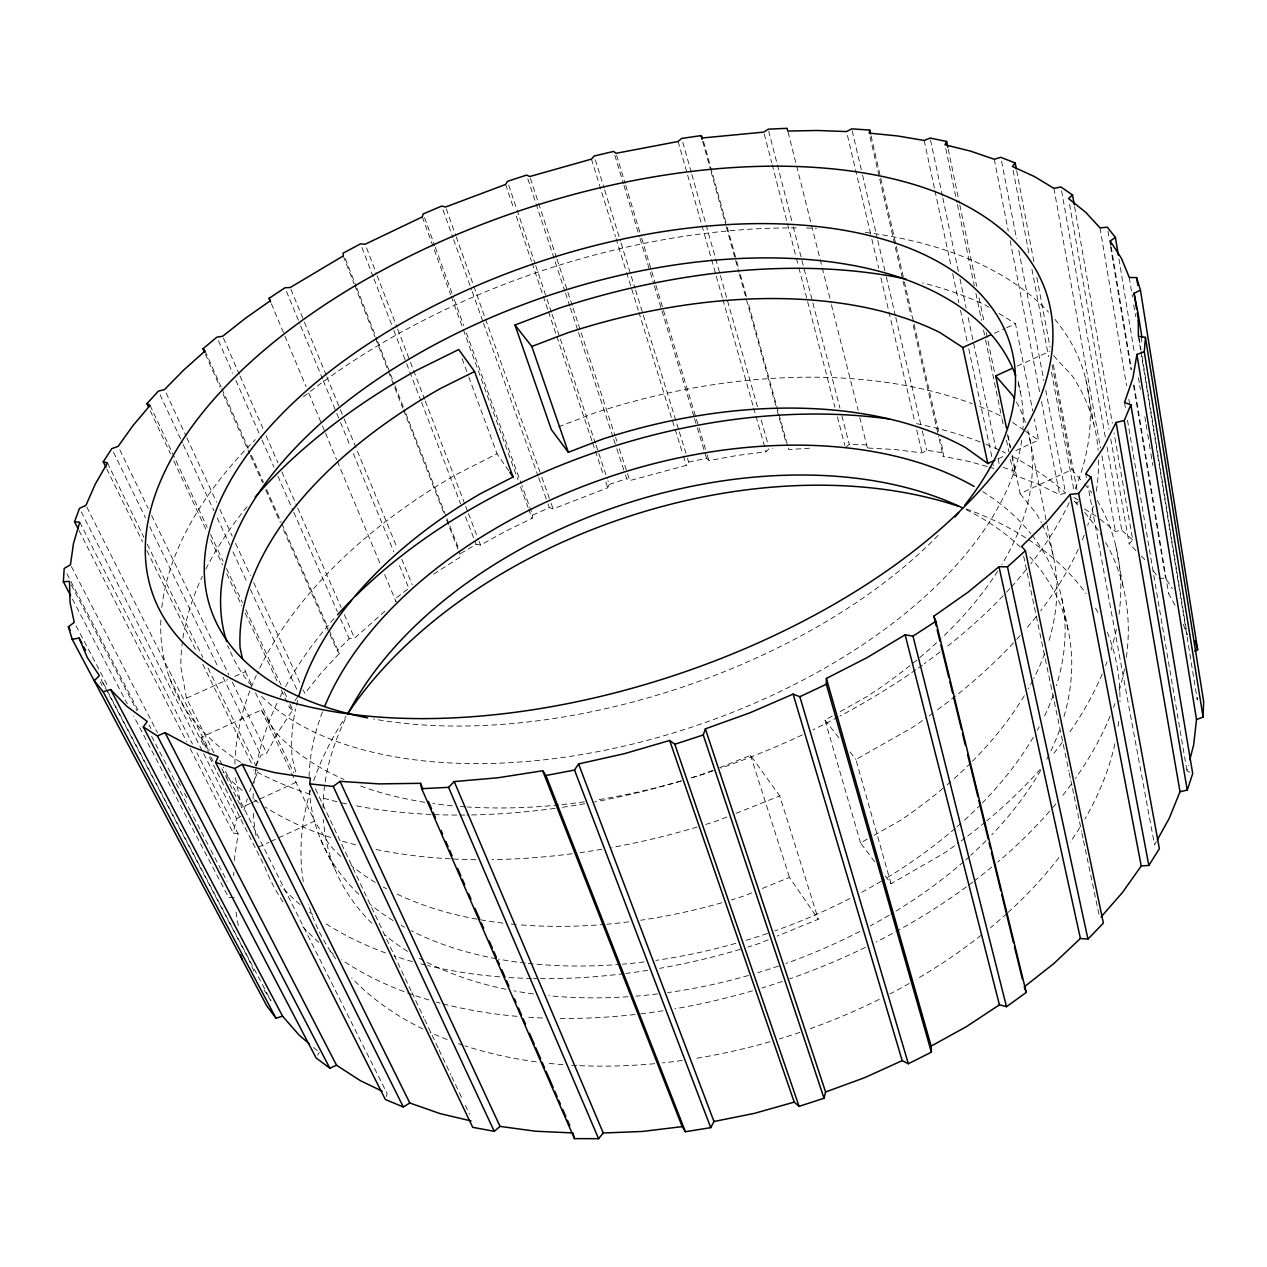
<?xml version="1.0" encoding="UTF-8"?>
<svg xmlns="http://www.w3.org/2000/svg" width="1267" height="1267" viewBox="0 0 1267 1267"><rect width="100%" height="100%" fill="white"/><g stroke="black" fill="none" stroke-linecap="round" stroke-linejoin="round"><path stroke-width="0.75" stroke-dasharray="5 3.75" d="M233.714 875.735L233.825 871.965M234.189 860.61L238.117 833.844L196.955 752.867M987.199 466.557L969.366 461.521L943.155 456.31L943.503 452.905L940.431 439.459M460.602 553.521L476.154 544.335L480.541 545.063L505.802 531.079L532.045 518.409L532.631 515.115L521.83 485.372M238.117 833.844L233.207 832.989L236.549 818.64L203.528 753.422M1189.824 772.189L1186.941 770.827L1188.367 765.284M243.929 810.136L247.255 798.828M386.261 1096.557L387.164 1093.611L223.451 767.264M1045.718 390.141L1065.563 492.958L1059.655 494.7L1037.515 483.883L1013.679 474.903L1015.041 471.308L1011.842 455.882M249.631 791.447L251.088 787.995M251.8 786.253L258.31 770.7L255.617 769.655M532.631 515.115L549.34 507.592L553.125 508.906L607.732 487.795L609.205 484.437L607.954 480.7M255.95 765.664L260.986 755.227L266.735 753.152L278.566 731.344L292.788 710.011L288.591 701.047M1156.375 841.573L1154.538 844.899L1087.894 485.483M317.653 1055.126L319.221 1052.339M1078.201 501.589L1076.57 504.044L1075.461 498.216M625.47 474.982L626.706 478.72L629.81 480.573L686.318 465.401L688.646 462.091L706.558 458.29L708.902 460.618L737.521 455.391L766.092 451.781L769.259 448.581L772.854 448.233M292.788 710.011L289.668 707.889L293.928 702.061M295.005 700.603L298.204 696.216M329.024 629.937L339.413 653.329L321.121 673.03L304.872 693.461L303.225 689.882M1135.929 550.607L1129.182 543.717L1132.73 540.09L1114.026 432.855M339.413 653.329L337.228 650.763L349.249 638.742L354.554 638.156L387.464 608.952M845.327 447.473L849.286 444.479L866.818 444.891L867.452 447.995L895.199 449.563L922.107 452.921L926.795 450.228L943.503 452.905M1174.952 605.262L1168.617 593.558L1171.722 591.277M433.615 574.141L460.919 556.656L458.765 551.161M885.174 875.877L891.034 883.717L943.931 853.309A457.783 277.679 -18.5 0 0 958.723 842.777M891.034 883.717L855.906 759.487L911.274 728.161A475.489 268.176 -18.5 0 0 926.525 717.74M874.61 861.766L860.546 842.935L867.293 839.118M874.04 835.301L901.043 820.018A395.447 239.099 -18.5 0 0 945.055 786.585M860.546 842.935L824.975 720.068L833.448 715.332M840.211 711.547L867.309 696.407A410.635 230.784 -18.5 0 0 940.162 639.423M508.78 470.801L497.012 453.744L456.072 474.571A457.783 277.679 -18.5 0 0 257.138 673.553M236.549 818.64L242.266 815.79M258.531 847.164L269.047 842.286M270.805 841.478L314.612 821.127L329.167 844.329A395.447 239.099 -18.5 0 0 342.217 857.727M1012.111 455.043L1020.109 493.655L1071.945 469.582L1083.111 482.537M250.248 803.436L241.427 807.507L235.029 775.499M252.006 802.613L297.903 781.454M998.301 458.686L1005.301 455.455M1015.801 450.624L1038.544 440.124L1034.315 418.791M209.879 754.958L201.025 737.41L261.35 709.979L275.557 732.168A410.635 230.784 -18.5 0 0 343.99 779.443M1017.243 366.1L1049.551 351.402M213.965 752.851L186.502 698.196L227.522 679.666M234.648 676.451L245.355 671.621L244.135 666.078M994.421 333.237L1004.953 328.47M1006.711 327.678L1015.485 323.719L1032.779 411.031M751.664 892.887L744.473 895.832A395.447 239.099 -18.5 0 1 731.281 899.966M762.449 888.452L789.436 877.398L818.308 919.256L777.162 936.123M768.214 939.797L759.266 943.456A457.783 277.679 -18.5 0 1 747.91 947.051M726.925 816.993L717.819 820.62A475.489 268.176 -18.5 0 1 704.721 824.754M736.032 813.351L779.728 795.914L818.308 919.256M712.513 770.479L703.454 774.074A410.635 230.784 -18.5 0 1 688.377 778.793M719.767 767.596L750.555 755.354L779.728 795.914M558.573 426.836L594.571 412.994A457.783 277.679 -18.5 0 1 972.201 403.698M609.205 484.437L626.706 478.72M1100.168 519.264L1115.451 531.396L1121.802 530.335L1132.73 540.09M809.629 448.185L788.723 449.595L747.752 301.372M1158.941 578.417L1165.529 578.148L1172.308 588.648M234.284 897.511L228.614 897.464L133.653 716.029M988.989 467.048L994.326 468.568L993.502 464.704M1003.084 467.412L1015.041 471.308M1073.973 497.583L1079.009 500.354M989.068 307.311L985.758 305.252A475.489 268.176 -18.5 0 0 922.614 282.874M998.966 313.456L1015.485 323.719M1084.473 508.954L1097.111 516.841M1012.681 422.513L1024.005 430.21M1025.621 431.318L1038.544 440.124M313.503 1047.429L317.795 1051.103M1141.345 556.118L1145.4 560.252M1053.558 355.726L1072.262 375.919A475.489 268.176 -18.5 0 1 1098.109 450.339M1084.346 483.978L1091.774 492.594M1020.109 493.655L1036.754 514.212A395.447 239.099 -18.5 0 1 1041.426 522.828M824.975 720.068L839.245 738.249M849.967 751.901L855.906 759.487M1153.303 570.847L1156.676 575.392M263.995 989.891L270.932 1000.724L101.202 679.144M201.025 737.41L208.659 750.412M101.233 679.967L248.665 959.246L254.144 971.71M100.204 681.979L102.057 685.479M76.068 625.898L108.281 687.031M72.488 599.148L127.27 703.818M66.913 573.729L138.863 711.832M151.612 736.317L167.086 766.028M168.004 767.786L175.289 781.771M176.192 783.513L192.584 814.982M193.503 816.74L209.894 848.209M210.797 849.951L227.189 881.42M71.3 584.895L136.852 710.629M149.094 724.993L150.916 728.493M178.204 781.01L180.943 786.253M184.57 793.253L187.31 798.511M71.38 566.507L157.472 732.627M79.742 522.257L192.489 744.062M79.013 530.556L186.597 741.559M190.177 748.591L233.207 832.989M210.765 756.716L213.426 761.99M169.556 678.019L205.064 748.369M209.498 757.175L264.534 866.2A451.828 280.545 -18.5 0 0 283.935 903.308M81.294 511.884L202.641 751.648M221.931 768.721L239.653 803.975M86.837 507.117L209.403 750.523M219.904 760.216L222.564 765.506M107.457 462.962L143.884 537.24M147.336 544.319L202.831 657.51M208.026 668.121L255.712 765.395M106.745 468.901L142.537 541.753M146.909 550.622L195.783 650.114M202.768 664.336L251.658 763.811M113.507 452.192L145.42 517.76M149.728 526.613L217.861 666.616M223.04 677.243L260.986 755.227M119.874 449.928L148.207 508.447M151.644 515.542L228.947 675.121M232.384 682.216L266.735 753.152M227.569 645.584L229.248 649.068M320.884 839.958L335.264 869.891M245.355 671.621L252.133 685.795M255.522 692.875L293.659 772.601M261.35 709.979L314.612 821.127M315.483 788.866L411.11 990.873M411.965 992.663L423.812 1017.686M424.667 1019.476L438.208 1048.078M439.047 1049.868L450.894 1074.891M451.749 1076.681L458.511 1090.982M459.367 1092.772L461.901 1098.125M465.29 1105.283L469.519 1114.216M150.282 410.809L170.427 453.76M173.785 460.919L206.537 530.715M210.734 539.663L222.485 564.718M226.682 573.666L241.807 605.879M245.165 613.038L277.901 682.834M281.274 689.992L289.668 707.889M150.076 405.377L207.17 527.23M210.528 534.389L223.119 561.281M226.476 568.44L242.425 602.49M245.782 609.649L281.036 684.909M284.394 692.083L287.752 699.257M160.07 394.686L182.448 442.912M183.272 444.701L213.933 510.791M217.243 517.934L229.675 544.731M232.985 551.874L247.065 582.234M250.391 589.377L297.618 691.196M166.183 393.134L185.996 436.038M186.835 437.828L216.546 502.175M219.856 509.334L232.225 536.147M235.535 543.29L250.391 575.471M253.701 582.63L299.931 682.723M205.096 350.959L221.091 386.958M221.883 388.763L248.269 448.154M251.468 455.344L263.457 482.347M266.656 489.553L281.052 521.941M281.844 523.746L328.216 628.131M205.397 354.206L219.856 386.768M223.071 393.989L249.599 453.665M250.407 455.471L262.459 482.6M265.674 489.838L280.15 522.384M283.365 529.606L329.182 632.676M329.99 634.482L337.228 650.763M223.435 338.067L239.225 374.224M240.017 376.03L262.934 428.452M266.086 435.69L277.932 462.803M281.892 471.847L296.89 506.198M297.682 508.004L341.124 607.431M344.291 614.653L354.554 638.156M218.494 340.744L232.764 373.258M235.931 380.48L261.287 438.271M262.079 440.077L273.973 467.175M277.932 476.202L292.994 510.506M293.786 512.311L337.37 611.644M340.538 618.866L349.249 638.742M271.391 303.779L306.06 386.593M308.736 393.071L321.691 424.049M322.452 425.87L324.732 431.334M325.508 433.171L336.579 459.573M337.355 461.41L380.369 564.369M384.661 574.521L396.112 601.888L394.861 598.99L408.861 588.284L398.345 562.786M286.469 291.41L299.994 324.194M300.738 326.015L322.515 378.833M323.259 380.654L336.024 411.617M336.784 413.438L339.778 420.723M340.538 422.545L350.294 446.222M353.303 453.507L393.847 551.858M290.951 289.367L303.684 320.361M304.428 322.182L326.142 375.064M326.886 376.885L339.619 407.879M340.364 409.7L343.373 417.001M344.117 418.823L397.284 548.278M401.766 559.222L412.25 584.736M345.321 258.658L356.122 286.294M356.835 288.147L377.012 339.746M377.74 341.583L394.306 383.964M395.035 385.817L405.123 411.617M405.836 413.454L446.19 516.651M446.918 518.504L449.072 524.031M449.801 525.868L458.448 547.977M343.246 255.918L354 283.428M354.728 285.265L374.81 336.61M375.539 338.447L387.734 369.616M388.446 371.453L402.795 408.117M403.524 409.954L443.703 512.644M446.57 519.977L458.052 549.324M361.934 247.556L373.29 277.045M374.003 278.883L393.15 328.66M393.863 330.497L405.915 361.839M406.628 363.677L420.818 400.546M421.531 402.383L460.555 503.775M465.512 516.683L476.154 544.335M366.559 247.92L376.473 273.751M377.186 275.604L396.999 327.282M397.711 329.119L409.748 360.493M410.46 362.346L424.619 399.263M425.316 401.101L464.957 504.456M465.67 506.309L467.792 511.836M468.505 513.689L478.419 539.52M479.116 541.373L480.541 545.063M462.075 358.672L468.125 375.127M468.79 376.948L497.012 453.744M424.54 217.655L434.676 245.545M435.357 247.398L453.586 297.602M454.267 299.455L463.722 325.492M466.43 332.92L521.149 483.503M422.307 216.91L450.593 294.593M451.258 296.446L462.708 327.9M463.374 329.737L517.902 479.56M520.594 486.956L528.006 507.307M528.672 509.16L532.045 518.409M1183.315 624.33L1187.163 635.036L1141.314 351.735M446.253 208.881L455.55 234.965M456.215 236.834L541.183 475.363M541.848 477.231L550.464 501.463M551.129 503.316L553.125 508.906M442.975 209.815L452.952 237.737M453.602 239.606L471.562 289.842M472.227 291.711L482.87 321.485M483.535 323.354L538.047 475.964M538.713 477.817L547.36 502.017M548.009 503.87L549.34 507.592M508.685 185.125L535.07 263.694M535.703 265.563L546.378 297.365M547.011 299.234L551.414 312.331M552.032 314.2L595.395 443.292M596.013 445.16L607.321 478.831M505.612 184.459L513.816 208.802M516.334 216.293L531.459 261.224M532.092 263.093L547.851 309.908M548.484 311.777L591.974 440.979M592.608 442.848L603.314 474.682M605.832 482.173L607.732 487.795M530.398 178.394L556.34 257.233M556.957 259.101L572.383 306.028M573.001 307.897L614.986 435.531M615.604 437.4L616.839 441.169M619.31 448.676L629.81 480.573M527.816 178.837L564.908 291.299M565.525 293.168L569.849 306.297M570.467 308.166L577.879 330.655M578.496 332.524L613.101 437.495M613.719 439.364L616.205 446.855M616.823 448.74L624.853 473.098M750.555 755.354L789.436 877.398M591.451 159.119L615.461 236.644M616.047 238.529L625.993 270.663M626.579 272.563L638.299 310.367M638.885 312.268L674.598 427.597M675.184 429.481L682.802 454.061M683.388 455.946L686.318 465.401M595.332 159.8L604.09 188.134M604.676 190.018L620.418 241.031M621.004 242.931L634.989 288.274M635.575 290.159L678.732 429.972M679.318 431.857L686.904 456.421M687.474 458.306L688.646 462.091M614.796 155.192L623.396 183.604M623.966 185.505L639.455 236.66M640.025 238.544L649.781 270.758M650.351 272.643L653.788 284.014M654.358 285.899L693.936 416.621M694.506 418.506L696.802 426.092M697.373 427.977L706.558 458.29M616.601 155.192L625.138 183.477M625.708 185.362L641.102 236.264M641.672 238.148L655.34 283.396M655.91 285.281L706.622 453.079M707.192 454.964L708.902 460.618M678.098 141.492L711.025 257.613M711.563 259.513L722.364 297.587M722.903 299.487L753.136 406.105M753.675 408.006L766.092 451.781M682.77 142.221L691.37 172.676M691.893 174.577L757.444 406.723M761.198 420.042L767.644 442.88M703.644 141.761L726.751 225.368M727.274 227.268L736.206 259.577M736.729 261.477L738.297 267.179M740.403 274.781L747.229 299.471M702.678 141.318L710.549 169.778M711.072 171.679L725.769 224.813M726.308 226.714L738.899 272.247M739.421 274.147L776.687 408.893M777.225 410.777L778.793 416.479M779.316 418.379L786.142 443.038M238.259 925.639L235.535 908.835M764.27 134.017L771.682 162.683M772.189 164.599L795.914 256.346M796.405 258.246L798.384 265.896M798.875 267.812L834.953 407.325M837.424 416.891L844.836 445.556M768.705 131.087L792.778 224.718M793.269 226.635L812.432 301.15M812.923 303.066L839.942 408.164M841.906 415.814L849.286 444.479M788.106 132.148L831.089 302.908M831.405 304.793L858.139 410.35M859.755 417.445L867.452 447.995M295.654 772.015L292.075 756.906A395.447 239.099 -18.5 0 1 295.607 708.982M847.449 135.426L871.427 237.404M871.886 239.336L878.68 268.192M880.929 277.821L914.869 422.133M916.674 429.83L922.107 452.921M852.2 130.786L862.083 173.12M862.542 175.052L877.366 238.544M877.809 240.477L885.902 275.113M886.362 277.045L895.341 315.531M895.785 317.447L921.853 429.07M922.297 430.986L926.795 450.228M871.047 135.838L880.28 176.192M880.708 178.109L903.989 279.959M904.416 281.876L913.634 322.23M914.077 324.162L938.673 431.762M870.081 136.963L879.33 177.364M879.773 179.296L902.658 279.326M903.102 281.242L911.021 315.879M913.222 325.492L938.752 437.067M939.195 438.984L943.155 456.31M924.213 140.463L934.523 188.72M934.935 190.636L951.026 265.912M952.673 273.64L958.866 302.575M960.513 310.304L967.101 341.187M968.764 348.9L991.855 456.975M930.532 140.004L942.41 195.989M942.806 197.921L958.359 271.296M959.99 279.009L966.135 307.976M968.178 317.621L995.989 448.914M998.048 458.575L999.267 464.371M1023.657 556.118L1068.873 771.128M1069.285 773.076L1070.504 778.888M1070.916 780.82L1072.135 786.633M1072.547 788.565L1073.767 794.377M1074.163 796.309L1081.495 831.184M1081.907 833.116L1083.127 838.928M1083.538 840.86L1099.012 914.473M1008.104 435.737L1010.512 447.33M948.223 149.173L959.436 203.195M959.832 205.111L976.635 286.136M979.027 297.713L984.237 322.784M986.233 332.429L994.643 372.941M1007.439 434.66L1010.242 448.154M945.784 148.635L957.028 202.688M957.44 204.62L974.307 285.709M975.907 293.421L981.545 320.456M983.54 330.101L985.156 337.83M985.552 339.762L1001.627 416.986M1002.023 418.918L1003.226 424.714M1006.441 440.156L1008.849 451.733M1010.464 459.462L1013.679 474.903M1018.209 381.319L1020.505 392.722M1029.533 437.685L1046.811 523.794M1047.207 525.71L1053.732 558.224M1061.873 598.8L1068.429 631.409M994.278 159.278L1008.263 231.006M1010.147 240.698L1039.621 391.931M1041.506 401.623L1059.655 494.7M1001.563 161.194L1016.53 238.798M1018.779 250.438L1043.85 380.433M1016.688 170.76L1033.92 261.889M1036.849 277.394L1050.042 347.19M1053.352 364.643L1077.172 490.662M1052.117 364.959L1071.945 469.582M1013.141 170.348L1028.994 253.78M1031.94 269.301L1048.538 356.597M1051.483 372.118L1073.988 490.456M1085.724 473.826L1086.453 477.707M186.502 698.196L180.848 666.98A475.489 268.176 -18.5 0 1 182.67 639.978M1053.938 188.371L1100.516 448.059M1101.91 455.819L1115.451 531.396M1085.724 378.912L1093.896 424.287M1115.799 545.887L1123.164 586.795M1061.619 190.858L1105.299 437.21M1107.01 446.918L1121.802 530.335M1069.554 204.351L1109.068 429.291M1110.779 439L1129.182 543.717M1074.606 206.711L1112.331 423.115M1124.526 402.605L1125.84 410.397M1127.487 420.137L1186.941 770.827M1100.041 227.886L1126.553 385.627M1128.834 399.263L1129.499 403.159M1111.175 246.812L1131.51 369.536M1134.092 385.12L1168.617 593.558M1107.976 231.069L1108.942 236.929M1110.557 246.669L1130.94 369.521M1133.522 385.105L1165.529 578.148M1118.967 258.975L1134.298 352.479M1138.447 377.804L1139.397 383.648M1139.73 385.596L1140.363 389.492M1144.83 416.764L1145.796 422.608M1146.112 424.556L1147.395 432.348M1147.712 434.296L1148.995 442.088M1149.312 444.036L1150.579 451.828M1150.911 453.776L1152.827 465.464M1129.293 277.489L1132.46 297.032M1133.727 304.84L1135.612 316.576M1139.096 338.067L1140.997 349.787M1138.399 336.293L1140.601 349.898M1140.918 351.846L1197.283 699.891L1197.093 694.332M1141.298 338.226L1141.931 342.122M1027.743 430.21A410.635 230.784 -18.5 0 1 1001.817 564.512M997.715 571.132A410.635 230.784 -18.5 0 1 941.634 638.045M680.791 781.042A410.635 230.784 -18.5 0 1 596.187 800.047M584.325 801.837A410.635 230.784 -18.5 0 1 560.758 804.735M558.81 804.925A410.635 230.784 -18.5 0 1 467.238 806.968M465.337 806.841A410.635 230.784 -18.5 0 1 459.715 806.43M452.287 805.78A410.635 230.784 -18.5 0 1 432.776 803.5M424.762 802.296A410.635 230.784 -18.5 0 1 358.767 785.397M1016.403 401.956A410.635 230.784 -18.5 0 1 1025.526 422.893M1042.282 524.586A395.447 239.099 -18.5 0 1 1048.015 643.889M1044.689 653.566A395.447 239.099 -18.5 0 1 1033.793 678.463M1032.906 680.173A395.447 239.099 -18.5 0 1 1028.25 688.82M1024.243 695.726A395.447 239.099 -18.5 0 1 971.979 761.736M970.554 763.162A395.447 239.099 -18.5 0 1 952.246 780.345M950.82 781.596A395.447 239.099 -18.5 0 1 946.512 785.334M721.778 902.753A395.447 239.099 -18.5 0 1 640.69 920.238M628.765 921.869A395.447 239.099 -18.5 0 1 607.004 924.213M605.04 924.387A395.447 239.099 -18.5 0 1 518.14 924.672M516.207 924.514A395.447 239.099 -18.5 0 1 510.458 923.96M502.904 923.12A395.447 239.099 -18.5 0 1 395.177 893.203M386.625 888.848A395.447 239.099 -18.5 0 1 383.315 887.058M375.285 882.402A395.447 239.099 -18.5 0 1 351.022 865.377M296.446 705.291A395.447 239.099 -18.5 0 1 298.347 697.864M1097.301 500.481A457.783 277.679 -18.5 0 1 1118.999 614.273M1116.401 629.256A457.783 277.679 -18.5 0 1 1110.937 650.24M1107.025 661.802A457.783 277.679 -18.5 0 1 1105.584 665.65M1102.195 674.076A457.783 277.679 -18.5 0 1 1067.796 734.86M1062.316 742.367A457.783 277.679 -18.5 0 1 1051.737 755.876M1040.286 769.291A457.783 277.679 -18.5 0 1 986.819 820.794M985.314 822.045A457.783 277.679 -18.5 0 1 966.753 836.774M965.153 837.978A457.783 277.679 -18.5 0 1 960.338 841.573M740.292 949.331A457.783 277.679 -18.5 0 1 659.569 968.352M647.754 970.332A457.783 277.679 -18.5 0 1 625.946 973.452M623.966 973.705A457.783 277.679 -18.5 0 1 533.47 978.552M531.459 978.504A457.783 277.679 -18.5 0 1 507.544 977.427M499.721 976.857A457.783 277.679 -18.5 0 1 427.708 965.565M425.775 965.106A457.783 277.679 -18.5 0 1 420.042 963.649M412.519 961.621A457.783 277.679 -18.5 0 1 394.354 956.015M385.627 952.958A457.783 277.679 -18.5 0 1 324.273 922.629M312.775 914.616A457.783 277.679 -18.5 0 1 309.496 912.161M300.057 904.511A457.783 277.679 -18.5 0 1 280.53 885.538M234.902 764.112A457.783 277.679 -18.5 0 1 256.298 675.39M979.597 406.549A457.783 277.679 -18.5 0 1 1000.962 416.004M1032.035 535.244A390.347 241.601 -18.5 0 1 1056.425 685.7M1053.257 695.108A390.347 241.601 -18.5 0 1 1043.549 718.104M1039.162 726.751A390.347 241.601 -18.5 0 1 1037.293 730.22M1033.349 737.156A390.347 241.601 -18.5 0 1 982.289 802.993M980.848 804.466A390.347 241.601 -18.5 0 1 962.397 822.061M960.956 823.344A390.347 241.601 -18.5 0 1 956.601 827.177M955.144 828.444A390.347 241.601 -18.5 0 1 883.02 880.153M881.325 881.167A390.347 241.601 -18.5 0 1 860.626 892.871M850.014 898.446A390.347 241.601 -18.5 0 1 774.786 930.897M767.422 933.462A390.347 241.601 -18.5 0 1 745.17 940.589M735.81 943.329A390.347 241.601 -18.5 0 1 655.847 960.386M644.079 961.954A390.347 241.601 -18.5 0 1 622.604 964.171M620.656 964.33A390.347 241.601 -18.5 0 1 527.199 963.284M525.33 963.078A390.347 241.601 -18.5 0 1 498.295 959.087M496.316 958.723A390.347 241.601 -18.5 0 1 411.221 930.754M404.458 927.191A390.347 241.601 -18.5 0 1 401.148 925.353M393.166 920.634A390.347 241.601 -18.5 0 1 370.55 904.606M358.83 894.28A390.347 241.601 -18.5 0 1 309.354 789.943M309.116 776.513A390.347 241.601 -18.5 0 1 322.531 711.769M982.764 491.612A390.347 241.601 -18.5 0 1 1030.831 533.724M1105.679 542.545A451.828 280.545 -18.5 0 1 1126.347 657.636M1124.463 668.944A451.828 280.545 -18.5 0 1 1118.175 693.888M1114.96 703.565A451.828 280.545 -18.5 0 1 1113.55 707.445M1110.145 716.124A451.828 280.545 -18.5 0 1 1075.477 778.35M1071.153 784.368A451.828 280.545 -18.5 0 1 1060.764 797.862M1055.886 803.848A451.828 280.545 -18.5 0 1 1050.818 809.803M1049.535 811.292A451.828 280.545 -18.5 0 1 997.842 862.003M991.792 867.071A451.828 280.545 -18.5 0 1 974.529 880.739M972.929 881.959A451.828 280.545 -18.5 0 1 968.067 885.601M966.436 886.805A451.828 280.545 -18.5 0 1 876.051 942.078M865.472 947.336A451.828 280.545 -18.5 0 1 789.769 978.837M782.372 981.387A451.828 280.545 -18.5 0 1 761.91 987.991M752.535 990.794A451.828 280.545 -18.5 0 1 674.852 1008.817M662.989 1010.765A451.828 280.545 -18.5 0 1 637.063 1014.281M635.068 1014.503A451.828 280.545 -18.5 0 1 558.383 1018.415M542.434 1017.987A451.828 280.545 -18.5 0 1 526.708 1017.116M517.031 1016.34A451.828 280.545 -18.5 0 1 441.945 1003.591M440.045 1003.1A451.828 280.545 -18.5 0 1 436.291 1002.07M428.864 999.948A451.828 280.545 -18.5 0 1 407.467 992.885M404.046 991.618A451.828 280.545 -18.5 0 1 341.567 959.721M333.284 953.861A451.828 280.545 -18.5 0 1 329.99 951.374M318.951 942.379A451.828 280.545 -18.5 0 1 300.722 924.577M256.013 835.634A451.828 280.545 -18.5 0 1 253.273 812.084M253.067 798.685A451.828 280.545 -18.5 0 1 253.384 790.956M253.986 783.196A451.828 280.545 -18.5 0 1 278.439 700.255M280.118 696.834A451.828 280.545 -18.5 0 1 284.584 688.298M285.518 686.587A451.828 280.545 -18.5 0 1 336.167 616.285M916.579 423.653A451.828 280.545 -18.5 0 1 984.19 443.561M986.011 444.305A451.828 280.545 -18.5 0 1 1000.36 450.561M1002.118 451.385A451.828 280.545 -18.5 0 1 1005.602 453.063M1012.428 456.516A451.828 280.545 -18.5 0 1 1065.595 492.958M1074.099 501.067A451.828 280.545 -18.5 0 1 1078.169 505.28M1084.663 512.533A451.828 280.545 -18.5 0 1 1101.672 535.767M1054.92 319.363A482.093 264.249 -18.5 0 1 1074.559 490.503M1069.221 502.603A482.093 264.249 -18.5 0 1 1030.863 563.783M1026.222 569.596A482.093 264.249 -18.5 0 1 1011.224 587.049M1009.894 588.506A482.093 264.249 -18.5 0 1 1004.509 594.302M1003.131 595.743A482.093 264.249 -18.5 0 1 946.259 647.184M940.066 651.998A482.093 264.249 -18.5 0 1 924.102 663.876M922.471 665.048A482.093 264.249 -18.5 0 1 917.546 668.564M915.883 669.72A482.093 264.249 -18.5 0 1 840.021 716.029M838.247 716.979A482.093 264.249 -18.5 0 1 813.081 729.76M802.312 734.908A482.093 264.249 -18.5 0 1 720.812 768.135M713.384 770.7A482.093 264.249 -18.5 0 1 689.169 778.556M681.646 780.82A482.093 264.249 -18.5 0 1 594.619 801.932M584.721 803.721A482.093 264.249 -18.5 0 1 557.052 808.061M555.089 808.33A482.093 264.249 -18.5 0 1 466.937 815.014M464.91 815.045A482.093 264.249 -18.5 0 1 458.828 815.061M456.801 815.061A482.093 264.249 -18.5 0 1 432.918 814.523M430.954 814.443A482.093 264.249 -18.5 0 1 354.427 805.495M346.651 803.896A482.093 264.249 -18.5 0 1 339.018 802.185M337.133 801.726A482.093 264.249 -18.5 0 1 320.599 797.386M310.035 794.203A482.093 264.249 -18.5 0 1 253.527 770.051M240.651 762.322A482.093 264.249 -18.5 0 1 160.972 617.108M161.796 607.542A482.093 264.249 -18.5 0 1 255.237 439.617M303.462 396.761A482.093 264.249 -18.5 0 1 796.61 227.886M806.556 228.044A482.093 264.249 -18.5 0 1 816.455 228.345M865.329 232.384A482.093 264.249 -18.5 0 1 1048.569 312.173M1098.568 460.064A475.489 268.176 -18.5 0 1 1096.018 492.879M1093.31 506.135A475.489 268.176 -18.5 0 1 1087.719 525.425M1084.188 535.165A475.489 268.176 -18.5 0 1 1081.828 541.041M1078.201 549.324A475.489 268.176 -18.5 0 1 1040.666 610.805M1036.121 616.649A475.489 268.176 -18.5 0 1 1025.241 629.778M1020.125 635.606A475.489 268.176 -18.5 0 1 1014.835 641.403M1013.489 642.86A475.489 268.176 -18.5 0 1 957.044 694.823M955.492 696.058A475.489 268.176 -18.5 0 1 934.777 711.801M933.146 713.004A475.489 268.176 -18.5 0 1 928.188 716.552M697.198 827.034A475.489 268.176 -18.5 0 1 611.85 847.512M601.92 849.27A475.489 268.176 -18.5 0 1 580.08 852.659M572.146 853.736A475.489 268.176 -18.5 0 1 491.944 859.628M475.901 859.659A475.489 268.176 -18.5 0 1 452.287 858.931M450.355 858.836A475.489 268.176 -18.5 0 1 374.652 849.223M355.663 844.82A475.489 268.176 -18.5 0 1 339.35 840.259M330.639 837.487A475.489 268.176 -18.5 0 1 265.136 807.031M258.262 802.486A475.489 268.176 -18.5 0 1 253.273 798.986M242.266 790.434A475.489 268.176 -18.5 0 1 222.992 772.141M182.955 638.03A475.489 268.176 -18.5 0 1 202.292 576.406M205.808 569.184A475.489 268.176 -18.5 0 1 247.809 505.802M1029.849 556.767A386.229 243.502 -18.5 0 1 1063.314 718.817M1059.545 730.14A386.229 243.502 -18.5 0 1 1049.868 753.057M1049.013 754.784A386.229 243.502 -18.5 0 1 1045.465 761.736M1040.666 770.415A386.229 243.502 -18.5 0 1 991.792 834.81M986.09 840.67A386.229 243.502 -18.5 0 1 970.76 855.32M969.35 856.603A386.229 243.502 -18.5 0 1 965.058 860.436M963.601 861.703A386.229 243.502 -18.5 0 1 890.78 914.236M889.101 915.233A386.229 243.502 -18.5 0 1 870.35 925.876M859.881 931.419A386.229 243.502 -18.5 0 1 785.952 963.458M778.508 966.056A386.229 243.502 -18.5 0 1 757.919 972.692M748.464 975.479A386.229 243.502 -18.5 0 1 667.598 992.631M657.652 993.93A386.229 243.502 -18.5 0 1 635.876 996.131M628.036 996.717A386.229 243.502 -18.5 0 1 548.738 995.704M533.407 993.93A386.229 243.502 -18.5 0 1 513.943 990.842M506.087 989.305A386.229 243.502 -18.5 0 1 425.506 961.59M423.796 960.703A386.229 243.502 -18.5 0 1 417.112 957.06M407.531 951.343A386.229 243.502 -18.5 0 1 384.994 935.125M371.928 923.342A386.229 243.502 -18.5 0 1 323.433 819.543M323.085 807.982A386.229 243.502 -18.5 0 1 346.936 715.823M966.167 509.667A386.229 243.502 -18.5 0 1 1020.299 546.996M1018.114 383.157A416.305 227.363 -18.5 0 1 1022.96 428.42M1021.74 440.282A416.305 227.363 -18.5 0 1 694.633 726.165A416.305 227.363 -18.5 0 1 260.685 695.599M251.484 685.669A416.305 227.363 -18.5 0 1 230.071 650.81M938.15 535.387A421.087 224.338 -18.5 0 1 373.48 718.991M1107.295 632.154A422.149 271.787 -18.5 0 1 1119.965 701.997M1118.713 721.303A422.149 271.787 -18.5 0 1 1118.017 726.846M1114.96 743.729A422.149 271.787 -18.5 0 1 1084.932 818.989M1079.785 827.589A422.149 271.787 -18.5 0 1 1070.156 842.27M1058.943 857.601A422.149 271.787 -18.5 0 1 1008.199 912.303M1006.774 913.602A422.149 271.787 -18.5 0 1 990.493 927.682M981.212 935.189A422.149 271.787 -18.5 0 1 916.089 979.47M909.199 983.445A422.149 271.787 -18.5 0 1 889.909 993.93M879.203 999.362A422.149 271.787 -18.5 0 1 807.301 1029.77M799.889 1032.336A422.149 271.787 -18.5 0 1 779.427 1038.924M770.035 1041.712A422.149 271.787 -18.5 0 1 694.015 1058.689M682.2 1060.463A422.149 271.787 -18.5 0 1 662.53 1062.886M654.691 1063.678A422.149 271.787 -18.5 0 1 578.623 1065.61M576.643 1065.515A422.149 271.787 -18.5 0 1 570.752 1065.183M562.944 1064.644A422.149 271.787 -18.5 0 1 545.649 1062.997M536.242 1061.841A422.149 271.787 -18.5 0 1 464.941 1045.861M463.12 1045.259A422.149 271.787 -18.5 0 1 455.898 1042.789M447.124 1039.526A422.149 271.787 -18.5 0 1 430.162 1032.399M422.909 1028.978A422.149 271.787 -18.5 0 1 351.703 977.918M335.692 958.739A422.149 271.787 -18.5 0 1 308.404 904.084M303.288 881.626A422.149 271.787 -18.5 0 1 310.637 790.006M313.693 780.662A422.149 271.787 -18.5 0 1 345.891 716.346M966.23 508.954A422.149 271.787 -18.5 0 1 1026.856 538.538M1028.519 539.615A422.149 271.787 -18.5 0 1 1086.088 593.716M1095.496 608.128A422.149 271.787 -18.5 0 1 1099.218 614.78"/><path stroke-width="1.5" d="M269.111 298.315L270.188 300.849L245.576 318.16L222.644 336.262L216.91 337.133L202.989 348.789L205.096 350.959L183.778 369.98L164.536 389.555L158.407 391.123L146.924 403.65L150.076 405.377L132.861 425.728L118.148 446.38L111.781 448.645L103.261 461.806L107.457 462.962L95.231 484.168L85.95 505.359L79.504 508.352L74.531 521.766L79.742 522.257L73.438 543.701L70.477 564.765L64.189 568.471L63.35 581.711L69.479 581.395L70.018 602.316L74.23 622.398L68.386 626.817L72.203 639.297L79.108 638.077L87.28 657.525L99.364 675.659L94.281 680.664L103.165 691.75L110.609 689.549L126.969 706.448L147.273 721.493L143.298 726.957L157.409 735.905L165.074 732.69L189.733 745.883L218.13 756.684L215.628 762.401L234.775 768.499L242.25 764.286L274.717 772.632L310.399 778.128L309.671 783.845L333.221 786.427L340.031 781.343L379.086 783.893L420.486 783.323L421.721 788.692L448.566 787.33L454.22 781.581L497.852 777.78L542.688 770.764L545.95 775.483L574.521 770.051L578.576 763.938L624.188 753.722L669.641 740.482L794.235 1102.116L799.081 1106.344L824.025 1098.267L703.264 734.987L705.386 728.858L750.016 712.783L793.11 694.11L902.199 1060.622L908.344 1063.742L931.388 1052.164L826.337 684.228L826.385 678.431L867.135 657.589L905.129 634.799L912.984 636.161L935.838 621.321L933.858 616.174L968.257 592.037L998.998 566.713L1007.455 566.84L1025.415 550.686L1021.614 546.441L1047.967 520.658L1070.077 494.463L1078.613 493.465L1091.014 477.041L1085.724 473.826L1103.129 448.011L1116.1 422.449L1124.241 420.517L1130.877 404.727L1124.526 402.605L1132.872 378.104L1136.911 354.443L1144.291 351.783L1145.431 337.37L1138.399 336.293L1138.225 314.168L1134.06 293.295L1140.443 290.159L1136.61 277.616L1129.293 277.489L1121.501 258.468L1110.209 240.968L1115.451 237.547L1107.326 227.173L1100.041 227.886L1085.771 212.365L1068.54 198.539L1072.563 195.007L1060.938 186.978L1053.938 188.371L1034.379 176.541L1012.396 166.468L1015.215 163L1000.803 157.314L994.278 159.278L970.585 151.137L944.976 144.771L946.623 141.461L930.136 138.071L924.213 140.463L897.4 135.933L869.21 133.114L869.732 130.073L851.757 128.854L846.546 131.578L817.579 130.485L787.646 131.039L787.14 128.315L768.214 129.171L763.779 132.116L702.583 137.96L701.11 135.617L681.694 138.42L678.098 141.492L616.031 153.307L613.64 151.406L594.175 156.015L591.451 159.119L529.78 176.525L526.581 175.084L507.433 181.371L505.612 184.459L445.588 207.012L441.645 206.093L423.194 213.949L422.307 216.91L365.149 244.23L360.509 243.866L343.151 253.131L343.246 255.918L290.206 287.53L284.98 287.767L269.111 298.315L270.631 301.958M1189.808 759.725L1193.657 744.901L1196.523 719.513L1203.096 717.122L1203.65 701.522L1145.431 337.37M824.025 1098.267L825.593 1091.98L705.386 728.858M1157.294 839.926L1169.235 818.324L1180.02 791.685L1187.258 790.117L1192.706 773.535L1130.877 404.727M542.688 770.764L682.184 1126.632L685.431 1131.716L710.739 1127.646L713.986 1121.501L578.576 763.938M1101.086 916.912L1122.419 892.554L1141.25 865.979L1148.852 865.44L1159.368 848.668L1091.014 477.041M421.721 788.692L574.458 1138.621L598.578 1138.685L603.266 1132.999L642.321 1131.463L682.184 1126.632M931.388 1052.164L931.15 1046.099L966.531 1026.571L999.425 1004.81L1006.505 1006.711L1026.254 992.425L1024.259 986.882L1053.97 963.443L1080.403 938.483L1087.957 939.116L1103.383 923.089L1025.415 550.686M309.671 783.845L472.686 1127.313L494.257 1131.336L500.022 1126.395L535.577 1131.241L572.953 1132.936L574.458 1138.621M215.628 762.401L385.358 1099.503L403.334 1106.994L409.795 1102.987L440.045 1113.598L471.071 1120.931M1194.829 651.175L1197.663 649.67L1140.443 290.159M255.19 497.076A475.489 268.176 -18.5 0 1 416.257 370.518L458.717 349.534L474.555 371.548L513.056 476.994L480.605 493.607A395.447 239.099 -18.5 0 0 298.869 695.995M474.555 371.548L440.868 388.304A410.635 230.784 -18.5 0 0 240.049 647.643L242.488 658.713M793.11 694.11L799.857 696.723L826.337 684.228M905.921 279.009A475.489 268.176 -18.5 0 0 559.618 308.024L514.972 325.017L551.367 429.608L568.345 452.303L602.664 439.079A395.447 239.099 -18.5 0 1 965.612 447.631L987.801 463.532L994.801 460.301M1006.505 428.024L995.704 375.903L1011.858 368.554M902.199 1060.622L864.632 1077.694L825.593 1091.98M514.972 325.017L531.807 346.477L567.315 332.936A410.635 230.784 -18.5 0 1 940.162 332.667L962.809 347.506L990.905 334.821M143.298 726.957L316.069 1057.913L329.816 1068.208L336.547 1065.246L360.287 1080.608L382.127 1091.172M669.641 740.482L674.804 744.252L703.264 734.987M72.203 639.297L266.704 1005.776L275.937 1018.114L282.589 1016.213L299.202 1035.187L309.211 1043.755M794.235 1102.116L754.277 1113.392L713.986 1121.501M995.704 375.903L1012.586 395.399A410.635 230.784 -18.5 0 1 1014.534 398.646M509.857 472.338L513.056 476.994M68.386 626.817L70.239 630.301M79.108 638.077L81.88 643.319M83.717 646.803L85.554 650.304M103.165 691.75L275.937 1018.114M110.609 689.549L282.589 1016.213M63.35 581.711L70.651 595.664M157.409 735.905L329.816 1068.208M165.074 732.69L336.547 1065.246M74.531 521.766L78.126 528.798M234.775 768.499L403.334 1106.994M242.25 764.286L409.795 1102.987M103.261 461.806L105.874 467.127M146.924 403.65L148.603 407.23M333.221 786.427L494.257 1131.336M340.031 781.343L500.022 1126.395M202.989 348.789L204.589 352.4M420.486 783.323L422.845 788.755M428.373 801.425L431.54 808.679M433.124 812.305L435.484 817.738M441.027 830.408L442.595 834.034M445.762 841.288L448.122 846.72M449.706 850.347L452.081 855.779M457.609 868.449L460.776 875.703M462.344 879.33L464.72 884.762M468.663 893.821L471.039 899.253M474.982 908.312L479.734 919.177M481.302 922.804L483.677 928.236M489.205 940.922L492.372 948.159M493.956 951.786L496.316 957.218M497.899 960.845L499.483 964.472M501.843 969.904L505.01 977.142M506.594 980.769L508.954 986.201M514.497 998.887L516.065 1002.514M518.441 1007.946L521.592 1015.184M523.176 1018.811L525.552 1024.243M529.495 1033.302L534.246 1044.166M535.814 1047.793L540.566 1058.658M542.133 1062.284L544.509 1067.717M546.093 1071.344L553.204 1087.656M554.772 1091.267L557.147 1096.699M558.731 1100.326L560.315 1103.953M562.675 1109.385L565.842 1116.639M567.426 1120.25L569.786 1125.698M448.566 787.33L598.578 1138.685M454.22 781.581L603.266 1132.999M545.95 775.483L685.431 1131.716M574.521 770.051L710.739 1127.646M240.603 955.001L242.377 960.133M531.807 346.477L568.345 452.303M674.804 744.252L799.081 1106.344M799.857 696.723L908.344 1063.742M826.385 678.431L931.15 1046.099M1195.24 640.928L1197.663 649.67M701.11 135.617L702.156 139.418M905.129 634.799L999.425 1004.81M912.984 636.161L1006.505 1006.711M935.838 621.321L1026.254 992.425M933.858 616.174L936.186 625.787M937.137 629.62L939.94 641.15M940.874 644.982L948.84 677.639M949.775 681.488L952.594 693.001M953.528 696.85L961.495 729.507M962.429 733.34L965.232 744.869M967.576 754.467L977.886 796.721M978.821 800.57L988.197 838.992M989.131 842.824L990.525 848.589M991.475 852.438L1000.835 890.844M1001.769 894.692L1013.489 942.711M1014.424 946.544L1022.39 979.201M869.732 130.073L870.619 133.906M998.998 566.713L1080.403 938.483M962.809 347.506L987.801 463.532M1007.455 566.84L1087.957 939.116M946.623 141.461L947.827 147.257M1070.077 494.463L1141.25 865.979M1015.215 163L1016.324 168.812M1078.613 493.465L1148.852 865.44M1072.563 195.007L1074.273 204.763M1116.1 422.449L1180.02 791.685M1124.241 420.517L1187.258 790.117M1110.209 240.968L1110.842 244.864M1136.911 354.443L1196.523 719.513M1115.451 237.547L1118.318 255.079M1138.225 314.168L1141.979 337.497M1144.291 351.783L1203.096 717.122M1134.06 293.295L1136.578 308.926M1137.212 312.838L1137.845 316.734M1138.463 320.646L1139.096 324.558M1136.61 277.616L1137.845 285.408M324.748 706.194A390.347 241.601 -18.5 0 1 608.429 477.152A390.347 241.601 -18.5 0 1 974.196 486.48M337.497 614.796A451.828 280.545 -18.5 0 1 351.26 600.289M355.536 596.028A451.828 280.545 -18.5 0 1 889.386 419.029M347.807 714.113A386.229 243.502 -18.5 0 1 962.714 507.972M226.698 641.593A416.305 227.363 -18.5 0 1 548.152 295.67A416.305 227.363 -18.5 0 1 1015.659 375.681M367.652 717.898A421.087 224.338 -18.5 0 1 274.068 422.196A421.087 224.338 -18.5 0 1 822.204 227.078A421.087 224.338 -18.5 0 1 964.615 505.39M958.691 512.692A421.087 224.338 -18.5 0 1 955.096 516.952M348.077 713.052A422.149 271.787 -18.5 0 1 958.897 506.42M423.922 718.611A471.498 244.864 -18.5 0 0 1049.25 303.32A471.498 244.864 -18.5 0 0 324.114 305.236A471.498 244.864 -18.5 0 0 423.922 718.611"/></g></svg>
